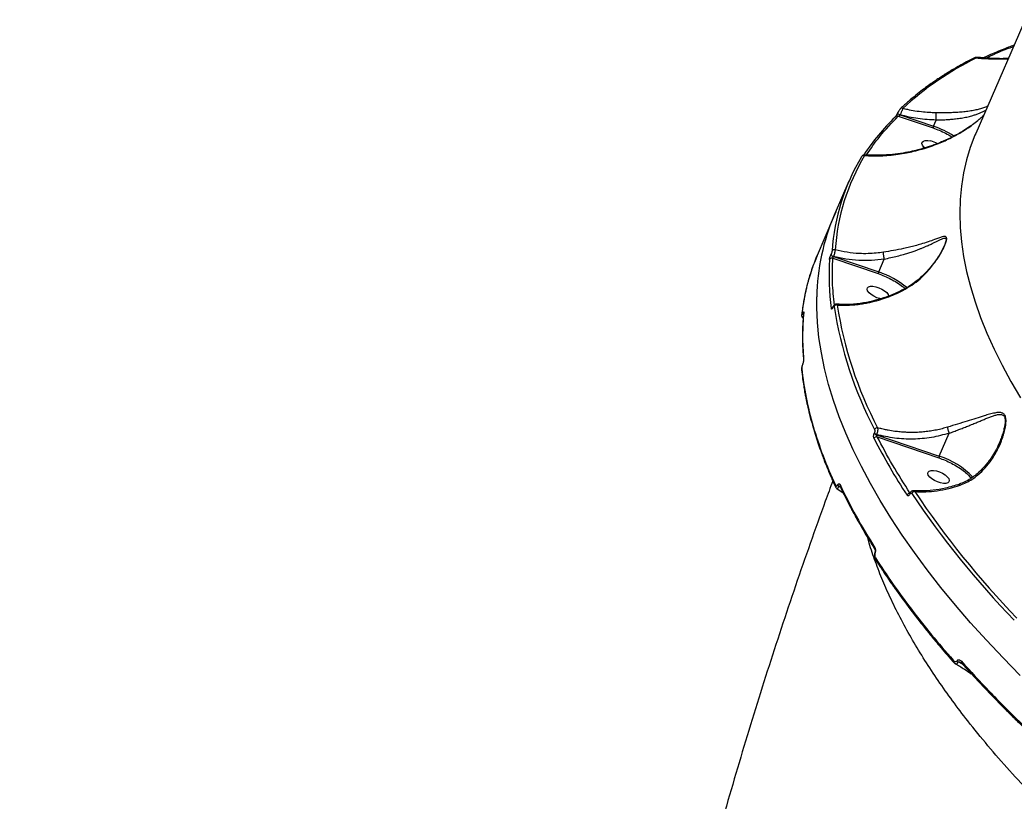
# Model space of a CAD drawing. Header units: millimetres. Extents: x -5873 to 5805, y -5301 to 4302.
# Drawn here: x -1267.5 to -879.5, y -214.1 to 91 of the extents above; entities that cross this region are included whole.
import ezdxf

# ---------------------------------------------------------------- set-up
doc = ezdxf.new("R2010")
doc.units = ezdxf.units.MM
for name, color, linetype in [('DIKOM_ОБЪЕКТ', 7, 'Continuous'), ('DIKOM_РАЗМЕР_ЗОНА', 7, 'Continuous'), ('DIKOM_РАЗМЕР_ОБЪЕКТА', 7, 'Continuous')]:
    doc.layers.add(name, color=color, linetype=linetype)
doc.styles.add('style1', font='arial.ttf', dxfattribs={"width": 0.8})
doc.dimstyles.new('1-50', dxfattribs={"dimtxt": 300, "dimasz": 200, "dimexe": 100, "dimexo": 0, "dimgap": 100, "dimtad": 1, "dimtxsty": 'style1', "dimcen": 200, "dimclrd": 7, "dimclre": 7, "dimclrt": 7, "dimadec": 1, "dimazin": 2, "dimtfac": 1, "dimtmove": 0, "dimatfit": 2, "dimfxl": 0, "dimlwd": 25, "dimlwe": 18, "dimarcsym": 0})

# ---------------------------------------------------------------- blocks, each defined once
blk = doc.blocks.new('*D9')
at = {"layer": 'Defpoints', "color": 0, "transparency": 16777216}
for p in [(1338.11, 2802.44), (-4588.97, -1585.51), (-117.5, -1585.51)]:
    blk.add_point(p, dxfattribs=at)
at = {"layer": 'DIKOM_РАЗМЕР_ОБЪЕКТА', "color": 7, "lineweight": 18, "transparency": 16777216}
for p, q in [((1338.11, 2802.44), (-4688.97, 2802.44)), ((-117.5, -1585.51), (-4688.97, -1585.51))]:
    blk.add_line(p, q, dxfattribs=at)
at = {"layer": 'DIKOM_РАЗМЕР_ОБЪЕКТА', "color": 7, "lineweight": 25, "transparency": 16777216}
blk.add_line((-4588.97, 2602.44), (-4588.97, -1385.51), dxfattribs=at)
at = {"layer": 'DIKOM_РАЗМЕР_ОБЪЕКТА', "color": 7, "transparency": 16777216}
for points in [[(-4622.31, 2602.44), (-4555.64, 2602.44), (-4588.97, 2802.44)], [(-4622.31, -1385.51), (-4555.64, -1385.51), (-4588.97, -1585.51)]]:
    blk.add_solid(points, dxfattribs=at)
at = {"layer": 'DIKOM_РАЗМЕР_ОБЪЕКТА', "color": 7, "transparency": 16777216, "insert": (-4842.15, 460.98), "char_height": 300, "attachment_point": 5, "rotation": 90, "style": 'style1'}
blk.add_mtext('4400', dxfattribs=at)
blk = doc.blocks.new('*D10')
at = {"layer": 'Defpoints', "color": 0, "transparency": 16777216}
for p in [(4304.51, 1053.39), (-1538.59, -1332.39), (4304.51, -4224.84)]:
    blk.add_point(p, dxfattribs=at)
at = {"layer": 'DIKOM_РАЗМЕР_ОБЪЕКТА', "color": 7, "lineweight": 18, "transparency": 16777216}
for p, q in [((4304.51, 1053.39), (4304.51, -4324.84)), ((-1538.59, -1332.39), (-1538.59, -4324.84))]:
    blk.add_line(p, q, dxfattribs=at)
at = {"layer": 'DIKOM_РАЗМЕР_ОБЪЕКТА', "color": 7, "lineweight": 25, "transparency": 16777216}
blk.add_line((-1338.59, -4224.84), (4104.51, -4224.84), dxfattribs=at)
at = {"layer": 'DIKOM_РАЗМЕР_ОБЪЕКТА', "color": 7, "transparency": 16777216}
for points in [[(-1338.59, -4191.51), (-1338.59, -4258.18), (-1538.59, -4224.84)], [(4104.51, -4191.51), (4104.51, -4258.18), (4304.51, -4224.84)]]:
    blk.add_solid(points, dxfattribs=at)
at = {"layer": 'DIKOM_РАЗМЕР_ОБЪЕКТА', "color": 7, "transparency": 16777216, "insert": (1679.28, -3971.67), "char_height": 300, "attachment_point": 5, "style": 'style1'}
blk.add_mtext('5850', dxfattribs=at)
blk = doc.blocks.new('*D11')
at = {"layer": 'Defpoints', "color": 0, "transparency": 16777216}
for p in [(-510, 4302.44), (-5422.89, -3651.6), (284.83, -3651.6)]:
    blk.add_point(p, dxfattribs=at)
at = {"layer": 'DIKOM_РАЗМЕР_ЗОНА', "color": 7, "lineweight": 18, "transparency": 16777216}
for p, q in [((-510, 4302.44), (-5522.89, 4302.44)), ((284.83, -3651.6), (-5522.89, -3651.6))]:
    blk.add_line(p, q, dxfattribs=at)
at = {"layer": 'DIKOM_РАЗМЕР_ЗОНА', "color": 7, "lineweight": 25, "transparency": 16777216}
blk.add_line((-5422.89, 4102.44), (-5422.89, -3451.6), dxfattribs=at)
at = {"layer": 'DIKOM_РАЗМЕР_ЗОНА', "color": 7, "transparency": 16777216}
for points in [[(-5456.22, 4102.44), (-5389.56, 4102.44), (-5422.89, 4302.44)], [(-5456.22, -3451.6), (-5389.56, -3451.6), (-5422.89, -3651.6)]]:
    blk.add_solid(points, dxfattribs=at)
at = {"layer": 'DIKOM_РАЗМЕР_ЗОНА', "color": 7, "transparency": 16777216, "insert": (-5676.06, -474.49), "char_height": 300, "attachment_point": 5, "rotation": 90, "style": 'style1'}
blk.add_mtext('7950', dxfattribs=at)

msp = doc.modelspace()

# ---------------------------------------------------------------- linework, layer by layer
at = {"layer": 'DIKOM_ОБЪЕКТ', "color": 7, "linetype": 'Continuous', "lineweight": 15}
for p, q in [((-778.022, 315.501), (-894.455, 46.607)), ((-924.857, 54.715), (-924.869, 54.688)), ((-924.857, 54.715), (-924.81, 54.781)), ((-924.668, 53.357), (-911.101, 48.779)), ((-923.949, 53.822), (-923.938, 53.849)), ((-923.949, 53.822), (-910.921, 49.425)), ((-910.921, 49.425), (-909.865, 51.864)), ((-909.865, 51.864), (-909.863, 51.871)), ((-896.401, 49.567), (-899.62, 47.416)), ((-899.599, 47.403), (-899.613, 47.417)), ((-943.94, 27.959), (-949.679, 14.705)), ((-948.998, 15.952), (-950.303, 12.96)), ((-950.406, 13.004), (-956.388, -0.997)), ((-906.78, 2.658), (-907.264, 1.702)), ((-956.363, -1.008), (-956.883, -2.405)), ((-950.924, -0.618), (-950.944, -0.664)), ((-950.233, -2.095), (-932.5, -8.12)), ((-950.013, -1.462), (-949.994, -1.417)), ((-950.013, -1.462), (-932.318, -7.475)), ((-932.318, -7.475), (-930.133, -2.428)), ((-930.133, -2.428), (-930.132, -2.422)), ((-950.167, -21.232), (-950.195, -21.298)), ((-950.153, -21.117), (-950.181, -21.183)), ((-962.175, -25.202), (-961.698, -25.507)), ((-961.895, -25.349), (-961.884, -25.338)), ((-934.046, -70.397), (-934.017, -70.331)), ((-933.131, -70.962), (-933.16, -71.028)), ((-933.16, -71.028), (-908.657, -79.411)), ((-932.899, -71.825), (-908.839, -80.056)), ((-908.657, -79.411), (-904.766, -70.425)), ((-904.766, -70.425), (-904.766, -70.422)), ((-948.639, -92.073), (-946.193, -93.658)), ((-947.138, -91.566), (-947.799, -91.215)), ((-920.199, -93.918), (-920.218, -93.963)), ((-920.161, -94.252), (-920.141, -94.207)), ((-936.975, -109.886), (-937.016, -109.736)), ((-899.604, -160.548), (-901.246, -159.682)), ((-900.149, -159.999), (-899.946, -160.173)), ((-898.436, -161.161), (-898.603, -161.075))]:
    msp.add_line(p, q, dxfattribs=at)
at = {"layer": 'DIKOM_ОБЪЕКТ', "color": 7, "linetype": 'Continuous', "lineweight": 15, "flags": 128}
for points in [[(-924.882, 54.638), (-924.877, 54.662), (-924.869, 54.688)], [(-923.949, 53.822), (-924.174, 53.911), (-924.385, 54.023), (-924.571, 54.15), (-924.721, 54.286), (-924.825, 54.421), (-924.878, 54.549), (-924.882, 54.638)], [(-923.938, 53.849), (-924.162, 53.938), (-924.374, 54.05), (-924.559, 54.177), (-924.709, 54.313), (-924.813, 54.448), (-924.867, 54.577), (-924.866, 54.689), (-924.857, 54.715)], [(-923.761, 56.343), (-923.879, 56.254), (-923.918, 56.216)], [(-894.455, 46.607), (-894.747, 45.925), (-896.56, 41.16), (-898.045, 36.259), (-899.2, 31.227), (-900.025, 26.068), (-900.519, 20.786), (-900.681, 15.388), (-900.511, 9.877), (-900.009, 4.259), (-899.176, -1.46), (-898.012, -7.277), (-896.519, -13.184), (-894.698, -19.177), (-892.551, -25.249), (-890.079, -31.396), (-887.285, -37.612), (-884.172, -43.891), (-880.742, -50.227), (-876.998, -56.613)], [(-914.342, 40.959), (-914.691, 41.294), (-915.232, 42.012), (-915.45, 42.675), (-915.328, 43.23), (-914.876, 43.632), (-914.13, 43.849), (-913.151, 43.862), (-912.017, 43.671)], [(-939, 37.55), (-938.917, 37.696), (-938.892, 37.73)], [(-931.563, -17.961), (-931.882, -17.889), (-933.077, -17.51), (-934.238, -16.972), (-935.269, -16.32), (-936.089, -15.606), (-936.629, -14.888), (-936.847, -14.225), (-936.725, -13.67), (-936.273, -13.268), (-935.527, -13.051), (-934.548, -13.038), (-933.414, -13.229), (-933.414, -13.229)], [(-933.414, -13.229), (-932.219, -13.609), (-931.059, -14.147), (-930.027, -14.799), (-929.208, -15.513), (-928.667, -16.23), (-928.449, -16.894), (-928.447, -16.921)], [(-877.068, -165.038), (-883.805, -158.161), (-890.272, -151.279), (-896.465, -144.398), (-902.378, -137.523), (-908.006, -130.66), (-913.345, -123.816), (-918.39, -116.995), (-923.137, -110.204), (-927.581, -103.449), (-931.719, -96.734), (-935.548, -90.067), (-939.064, -83.451), (-942.264, -76.894), (-945.147, -70.399), (-947.708, -63.974), (-949.946, -57.623), (-951.859, -51.352), (-953.446, -45.165), (-954.706, -39.069), (-955.636, -33.068), (-956.236, -27.168), (-956.507, -21.372), (-956.496, -17.193)], [(-950.195, -21.298), (-950.194, -21.225), (-950.181, -21.183)], [(-950.149, -21.11), (-950.165, -21.159), (-950.167, -21.232)], [(-962.436, -45.617), (-962.417, -45.732), (-962.414, -45.747)], [(-961.991, -43.454), (-961.991, -43.388), (-961.98, -43.364)], [(-909.754, -85.165), (-908.558, -85.545), (-907.398, -86.082), (-906.366, -86.735), (-905.547, -87.449), (-905.006, -88.166), (-904.788, -88.829), (-904.91, -89.385), (-905.362, -89.787), (-906.108, -90.003), (-907.088, -90.016), (-908.221, -89.825), (-909.416, -89.445), (-910.577, -88.907), (-911.608, -88.255), (-912.428, -87.541), (-912.968, -86.824), (-913.187, -86.16), (-913.064, -85.605), (-912.612, -85.203), (-911.866, -84.987), (-910.887, -84.974), (-909.754, -85.165)]]:
    msp.add_lwpolyline(points, dxfattribs=at)
at = {"layer": 'DIKOM_ОБЪЕКТ', "color": 7, "linetype": 'Continuous', "lineweight": 15}
for centre, radius, start, end in [((-842.146, -30.446), 118.577, 116.04556, 132.92847), ((-894.618, 75.39), 0.809, 59.83068, 111.22786), ((-923.303, 55.562), 0.906, 64.13618, 120.38029), ((-864.235, -10.672), 88.632, 134.08439, 146.47133), ((-925.171, 52.681), 0.791, 121.79952, 156.71766), ((-925.125, 52.559), 0.92, 60.20322, 120.23417), ((-922.739, 14.818), 36.569, 57.26097, 71.14577), ((-914.45, 33.942), 10.028, 60.12882, 75.95924), ((-868.284, -4.806), 82.43, 149.0799, 176.19072), ((-867.243, -4.28), 82.25, 149.07991, 176.19015), ((-938.174, 37.11), 0.949, 67.04942, 139.17386), ((-871.716, -18.633), 84.791, 156.84809, 179.02734), ((-949.621, 0.216), 1.018, 72.24761, 153.4825), ((-849.139, -8.494), 102.555, 176.7, 187.43552), ((-950.606, -3.053), 1.028, 68.73111, 153.28051), ((-949.789, -0.26), 1.223, 199.29922, 259.43854), ((-949.77, -0.215), 1.222, 199.25824, 259.47106), ((-942.845, -39.379), 33.597, 50.22661, 71.73903), ((-960.857, -23.557), 0.796, 156.88976, 189.11237), ((-949.923, -22.191), 1.003, 106.60879, 154.89307), ((-948.789, -21.402), 1.071, 75.91494, 153.61943), ((-795.675, 3.131), 155.939, 188.87478, 207.53907), ((-794.801, 3.639), 155.59, 188.8745, 207.53943), ((-961.611, -24.295), 0.798, 156.97977, 187.89293), ((-961.277, -23.626), 0.696, 179.12089, 233.26406), ((-960.875, -41.986), 0.794, 156.78484, 183.90527), ((-961.649, -45.557), 0.789, 156.76985, 184.34814), ((-932.878, -69.476), 1.182, 84.31492, 154.56273), ((-933.081, -72.992), 1.181, 81.14421, 154.68828), ((-716.542, 39.356), 244.666, 207.20178, 213.21196), ((-932.724, -69.478), 1.61, 214.81108, 254.28975), ((-932.696, -69.414), 1.608, 214.77931, 254.30695), ((-906.674, -80.319), 2.181, 155.37853, 173.06764), ((-917.434, -107.973), 29.881, 42.96783, 72.91908), ((-948.587, -91.032), 0.712, 154.62862, 211.32304), ((-947.234, -90.146), 1.209, 202.46934, 242.1431), ((-946.765, -90.791), 0.724, 154.99051, 205.32668), ((-920.105, -95.187), 1.255, 94.65966, 154.98686), ((-919.948, -94.06), 0.286, 159.0198, 222.07789), ((-919.903, -94.009), 0.31, 163.29728, 219.70421), ((-918.283, -94.457), 1.246, 89.0361, 155.22191), ((-618.751, 107.819), 362.083, 213.86264, 223.94087), ((-618.26, 108.1), 361.286, 213.86276, 223.94093), ((-933.19, -115.466), 0.691, 153.57221, 208.57506), ((-933.597, -116.939), 0.2, 171.87402, 235.65073), ((-932.992, -119.42), 0.683, 153.24722, 210.59596), ((-902.728, -159.351), 0.624, 150.00959, 217.0249), ((-900.443, -158.378), 1.532, 214.97999, 238.34446), ((-899.446, -159.8), 0.622, 150.05636, 217.90308)]:
    msp.add_arc(centre, radius, start, end, dxfattribs=at)
for points, knots in [([(-879.526, 81.085), (-879.538, 81.081), (-880.253, 80.819), (-881.797, 80.227), (-884.298, 79.242), (-887.183, 78.039), (-889.607, 76.991), (-891.033, 76.319), (-891.405, 76.144)], [0, 0, 0, 0, 0.0028732, 0.1723215, 0.378553, 0.6215697, 0.9013678, 1, 1, 1, 1]), ([(-890.431, 76.076), (-887.791, 77.325), (-884.4, 78.928), (-880.6, 80.253), (-879.759, 80.547)], [0, 0, 0, 0, 0.7787401, 1, 1, 1, 1]), ([(-894.911, 76.144), (-895.961, 75.609), (-897.947, 74.597), (-900.667, 73.107), (-903.01, 71.764), (-904.991, 70.577), (-906.629, 69.558), (-907.989, 68.686), (-909.36, 67.784), (-910.969, 66.693), (-912.977, 65.275), (-915.313, 63.544), (-917.939, 61.478), (-920.825, 59.061), (-922.746, 57.283), (-923.761, 56.343)], [0, 0, 0, 0, 0.0941569, 0.178237, 0.2522426, 0.3161737, 0.3700285, 0.4138062, 0.4524528, 0.5092689, 0.5798603, 0.6642292, 0.762376, 0.8742991, 1, 1, 1, 1]), ([(-894.099, 76.309), (-894.15, 76.311), (-894.251, 76.316), (-894.448, 76.291), (-894.673, 76.242), (-894.833, 76.176), (-894.914, 76.143)], [0, 0, 0, 0, 0.2475837, 0.4930022, 0.7425489, 1, 1, 1, 1]), ([(-894.212, 76.09), (-894.172, 76.174), (-894.114, 76.298), (-894.112, 76.286), (-894.111, 76.282)], [0, 0, 0, 0, 0.681889, 1, 1, 1, 1]), ([(-894.212, 76.09), (-893.345, 76.021), (-891.553, 75.879), (-888.826, 75.75), (-885.793, 75.681), (-883.469, 75.684), (-882.064, 75.724), (-881.845, 75.73)], [0, 0, 0, 0, 0.2138052, 0.441818, 0.6650094, 0.9477509, 1, 1, 1, 1]), ([(-881.785, 75.869), (-881.914, 75.864), (-884.094, 75.778), (-888.232, 75.863), (-892.161, 76.178), (-894.107, 76.333)], [0, 0, 0, 0, 0.0307438, 0.5198561, 1, 1, 1, 1]), ([(-925.659, 53.277), (-925.565, 53.411), (-925.424, 53.614), (-925.223, 53.955), (-925.082, 54.209), (-925, 54.375), (-924.962, 54.451)], [0, 0, 0, 0, 0.411509, 0.6193229, 0.8247492, 1, 1, 1, 1]), ([(-924.882, 54.638), (-924.913, 54.566), (-924.973, 54.423), (-925.103, 54.142), (-925.269, 53.821), (-925.452, 53.516), (-925.544, 53.407), (-925.589, 53.353)], [0, 0, 0, 0, 0.1338374, 0.2636828, 0.5140367, 0.758728, 1, 1, 1, 1]), ([(-923.889, 56.245), (-923.957, 56.171), (-924.094, 56.022), (-924.322, 55.683), (-924.505, 55.379), (-924.64, 55.137), (-924.767, 54.892), (-924.836, 54.741), (-924.871, 54.666)], [0, 0, 0, 0, 0.2481667, 0.4964711, 0.6219653, 0.7479808, 0.8744133, 1, 1, 1, 1]), ([(-922.907, 56.377), (-922.962, 56.25), (-923.071, 55.994), (-923.295, 55.447), (-923.49, 54.968), (-923.643, 54.588), (-923.796, 54.205), (-923.891, 53.968), (-923.938, 53.849)], [0, 0, 0, 0, 0.2448226, 0.4908992, 0.6161617, 0.7428585, 0.8711525, 1, 1, 1, 1]), ([(-909.836, 54.681), (-910.57, 54.692), (-912.239, 54.717), (-915.031, 54.924), (-918.021, 55.316), (-920.711, 55.828), (-922.269, 56.218), (-922.907, 56.377)], [0, 0, 0, 0, 0.1659135, 0.377378, 0.6331763, 0.8496469, 1, 1, 1, 1]), ([(-909.863, 51.871), (-909.213, 51.888), (-907.904, 51.922), (-905.985, 52.011), (-904.107, 52.142), (-902.113, 52.339), (-900.028, 52.627), (-897.908, 53.029), (-896.118, 53.473), (-894.591, 53.938), (-893.327, 54.388), (-892.12, 54.888), (-891.197, 55.317), (-890.683, 55.597), (-890.526, 55.682)], [0, 0, 0, 0, 0.080048, 0.1610518, 0.2403598, 0.3220172, 0.4278701, 0.5345495, 0.6428036, 0.7206115, 0.8031538, 0.879824, 0.9633387, 1, 1, 1, 1]), ([(-909.863, 51.871), (-909.862, 51.995), (-909.859, 52.248), (-909.855, 52.67), (-909.85, 53.105), (-909.846, 53.535), (-909.842, 53.93), (-909.84, 54.264), (-909.837, 54.523), (-909.836, 54.63), (-909.836, 54.681)], [0, 0, 0, 0, 0.1191919, 0.2440936, 0.372092, 0.5000592, 0.632656, 0.7619547, 0.8850711, 1, 1, 1, 1]), ([(-889.855, 57.231), (-889.989, 57.168), (-890.559, 56.898), (-891.78, 56.485), (-893.457, 55.993), (-895.348, 55.572), (-897.41, 55.229), (-899.63, 54.974), (-901.788, 54.815), (-903.848, 54.726), (-906.454, 54.668), (-908.48, 54.676), (-909.836, 54.681)], [0, 0, 0, 0, 0.0330858, 0.1409947, 0.248528, 0.354772, 0.466851, 0.5739036, 0.6768071, 0.7586569, 0.8385001, 1, 1, 1, 1]), ([(-937.057, 38.235), (-935.411, 40.681), (-931.835, 45.997), (-927.18, 50.777), (-924.668, 53.357)], [0, 0, 0, 0, 0.4601437, 1, 1, 1, 1]), ([(-924.668, 53.357), (-924.607, 53.367), (-924.485, 53.387), (-924.316, 53.462), (-924.185, 53.546), (-924.089, 53.626), (-924.004, 53.719), (-923.967, 53.788), (-923.949, 53.822)], [0, 0, 0, 0, 0.2508455, 0.5001753, 0.6338314, 0.7498972, 0.8804709, 1, 1, 1, 1]), ([(-909.865, 51.864), (-912.253, 51.964), (-917.028, 52.165), (-921.635, 53.288), (-923.938, 53.849)], [0, 0, 0, 0, 0.500231, 1, 1, 1, 1]), ([(-899.599, 47.403), (-898.845, 47.883), (-897.326, 48.846), (-895.172, 50.442), (-893.267, 52.008), (-892.012, 53.11), (-891.449, 53.648), (-891.376, 53.718)], [0, 0, 0, 0, 0.2562954, 0.5155197, 0.7704122, 0.9702635, 1, 1, 1, 1]), ([(-899.401, 47.558), (-900.794, 46.751), (-903.309, 45.295), (-906.829, 43.669), (-909.555, 42.562), (-911.516, 41.853), (-913.122, 41.316), (-914.876, 40.773), (-917.237, 40.121), (-920.273, 39.415), (-923.966, 38.749), (-928.285, 38.245), (-933.046, 37.993), (-936.28, 38.175), (-937.924, 38.267)], [0, 0, 0, 0, 0.1145861, 0.2068062, 0.2773762, 0.3264442, 0.3578425, 0.4005416, 0.4605622, 0.537758, 0.6315591, 0.7417023, 0.868646, 1, 1, 1, 1]), ([(-937.804, 37.984), (-936.821, 37.932), (-934.763, 37.825), (-931.616, 37.866), (-928.24, 38.071), (-924.877, 38.458), (-921.632, 39), (-918.491, 39.674), (-915.35, 40.499), (-912.096, 41.53), (-908.292, 42.952), (-904.076, 44.82), (-901.044, 46.569), (-899.599, 47.403)], [0, 0, 0, 0, 0.0794222, 0.166398, 0.249186, 0.3436977, 0.426913, 0.4989154, 0.5848858, 0.6680912, 0.7497692, 0.8807264, 1, 1, 1, 1]), ([(-910.921, 49.425), (-910.944, 49.368), (-910.992, 49.253), (-911.051, 49.062), (-911.093, 48.89), (-911.099, 48.816), (-911.101, 48.779)], [0, 0, 0, 0, 0.2499167, 0.499889, 0.7499325, 1, 1, 1, 1]), ([(-911.101, 48.779), (-910.288, 48.482), (-908.623, 47.873), (-906.179, 46.692), (-904.479, 45.783), (-903.701, 45.244), (-903.639, 45.201)], [0, 0, 0, 0, 0.3107083, 0.6356006, 0.9707332, 1, 1, 1, 1]), ([(-937.924, 38.246), (-937.993, 38.245), (-938.133, 38.243), (-938.395, 38.15), (-938.631, 38.015), (-938.749, 37.882), (-938.792, 37.834)], [0, 0, 0, 0, 0.2688731, 0.5474389, 0.8362883, 1, 1, 1, 1]), ([(-937.804, 37.984), (-937.818, 38.089), (-937.837, 38.236), (-937.907, 38.219), (-937.926, 38.214)], [0, 0, 0, 0, 0.7222041, 1, 1, 1, 1]), ([(-922.952, -14.748), (-921.747, -14.071), (-919.338, -12.715), (-916.491, -10.426), (-914.196, -8.248), (-912.385, -6.267), (-910.837, -4.335), (-909.554, -2.537), (-908.461, -0.833), (-907.509, 0.834), (-906.808, 2.251), (-906.358, 3.306), (-905.974, 4.354), (-905.758, 5.272), (-905.802, 5.894), (-905.956, 6.189), (-906.213, 6.345), (-906.706, 6.413), (-907.595, 6.223), (-908.938, 5.762), (-910.736, 5.095), (-913.021, 4.277), (-915.579, 3.463), (-918.027, 2.777), (-920.266, 2.214), (-923.071, 1.584), (-926.454, 0.925), (-929.17, 0.479), (-930.483, 0.263)], [0, 0, 0, 0, 0.0626385, 0.1252912, 0.1665066, 0.2082743, 0.2494068, 0.2817637, 0.311983, 0.3454835, 0.3744556, 0.3909838, 0.4059775, 0.4373842, 0.4528835, 0.4689938, 0.483971, 0.5004518, 0.5398835, 0.5827293, 0.6256354, 0.6878837, 0.7498869, 0.7919031, 0.8336247, 0.8747454, 0.9394051, 1, 1, 1, 1]), ([(-930.132, -2.422), (-929.27, -2.238), (-927.542, -1.87), (-925.034, -1.265), (-922.846, -0.678), (-920.931, -0.11), (-919.308, 0.411), (-917.719, 0.964), (-916.543, 1.404), (-915.692, 1.739), (-915.163, 1.953), (-914.606, 2.183), (-914.023, 2.431), (-913.616, 2.609), (-913.286, 2.755), (-912.851, 2.95), (-912.207, 3.245), (-911.508, 3.576), (-910.709, 3.961), (-909.774, 4.424), (-908.707, 4.956), (-907.735, 5.416), (-907.012, 5.692), (-906.537, 5.76), (-906.247, 5.698), (-906.063, 5.475), (-906.023, 5.041), (-906.113, 4.529), (-906.247, 4.052), (-906.417, 3.546), (-906.592, 3.083), (-906.742, 2.752), (-906.774, 2.681)], [0, 0, 0, 0, 0.0674978, 0.1354494, 0.2044011, 0.2538025, 0.3061147, 0.3550884, 0.4081182, 0.4256197, 0.4444988, 0.4647568, 0.4863914, 0.5094095, 0.5112256, 0.5244271, 0.5601029, 0.5881886, 0.6109832, 0.6621151, 0.7132248, 0.7643707, 0.8151617, 0.8424317, 0.8664028, 0.8929617, 0.917957, 0.9424176, 0.9555258, 0.9693883, 0.9934407, 1, 1, 1, 1]), ([(-950.532, 0.67), (-950.542, 0.597), (-950.562, 0.452), (-950.655, 0.109), (-950.781, -0.271), (-950.876, -0.502), (-950.924, -0.618)], [0, 0, 0, 0, 0.250064, 0.4999236, 0.7492544, 1, 1, 1, 1]), ([(-949.311, 1.185), (-949.325, 1.038), (-949.354, 0.745), (-949.515, 0.051), (-949.737, -0.717), (-949.908, -1.184), (-949.994, -1.417)], [0, 0, 0, 0, 0.2504407, 0.5004472, 0.7502205, 1, 1, 1, 1]), ([(-930.483, 0.263), (-931.405, 0.13), (-933.37, -0.154), (-936.541, -0.348), (-940.367, -0.309), (-944.71, 0.109), (-947.777, 0.826), (-949.311, 1.185)], [0, 0, 0, 0, 0.1471568, 0.31393, 0.5003383, 0.7501658, 1, 1, 1, 1]), ([(-930.132, -2.422), (-930.163, -2.264), (-930.239, -1.887), (-930.332, -1.315), (-930.404, -0.789), (-930.45, -0.372), (-930.481, 0.003), (-930.482, 0.176), (-930.483, 0.263)], [0, 0, 0, 0, 0.1649311, 0.3941241, 0.5326346, 0.6832777, 0.841086, 1, 1, 1, 1]), ([(-907.264, 1.702), (-907.518, 1.18), (-908.149, -0.119), (-909.418, -2.105), (-911.046, -4.384), (-912.819, -6.518), (-914.832, -8.624), (-917.083, -10.655), (-919.815, -12.757), (-921.998, -13.937), (-923.135, -14.552)], [0, 0, 0, 0, 0.0806898, 0.2006627, 0.3091657, 0.4487583, 0.5614954, 0.6860114, 0.8365547, 1, 1, 1, 1]), ([(-906.774, 2.681), (-906.87, 2.457), (-907.009, 2.13), (-907.181, 1.795), (-907.236, 1.688)], [0, 0, 0, 0, 0.6830726, 1, 1, 1, 1]), ([(-956.39, -0.993), (-956.79, -1.982), (-957.514, -3.777), (-958.34, -6.213), (-958.971, -8.139), (-959.473, -9.781), (-959.864, -11.16), (-960.188, -12.375), (-960.492, -13.574), (-960.838, -15.042), (-961.229, -16.859), (-961.641, -19.038), (-962.037, -21.455), (-962.246, -23.163), (-962.35, -24.011)], [0, 0, 0, 0, 0.1290522, 0.2340431, 0.315901, 0.3880222, 0.454921, 0.4995073, 0.5488775, 0.6129008, 0.6916451, 0.7851406, 0.8934313, 1, 1, 1, 1]), ([(-956.883, -2.405), (-957.614, -4.269), (-959.329, -8.638), (-961.181, -15.829), (-961.959, -21.276), (-962.345, -23.983)], [0, 0, 0, 0, 0.2723712, 0.6384701, 1, 1, 1, 1]), ([(-951.524, -2.591), (-951.511, -2.482), (-951.484, -2.264), (-951.345, -1.752), (-951.157, -1.183), (-951.015, -0.837), (-950.944, -0.664)], [0, 0, 0, 0, 0.2500223, 0.4997776, 0.7494558, 1, 1, 1, 1]), ([(-949.613, -20.364), (-949.922, -17.391), (-950.57, -11.156), (-950.349, -5.207), (-950.233, -2.095)], [0, 0, 0, 0, 0.4768278, 1, 1, 1, 1]), ([(-950.233, -2.095), (-950.229, -2.072), (-950.22, -2.031), (-950.193, -1.936), (-950.158, -1.833), (-950.119, -1.725), (-950.072, -1.602), (-950.037, -1.517), (-950.013, -1.462)], [0, 0, 0, 0, 0.1715916, 0.3122447, 0.500002, 0.6323341, 0.7598434, 1, 1, 1, 1]), ([(-930.133, -2.428), (-931.788, -2.645), (-935.092, -3.078), (-940.121, -3.053), (-945.127, -2.571), (-948.372, -1.801), (-949.994, -1.417)], [0, 0, 0, 0, 0.2498591, 0.4987173, 0.7494387, 1, 1, 1, 1]), ([(-932.318, -7.475), (-932.341, -7.532), (-932.389, -7.647), (-932.448, -7.838), (-932.49, -8.01), (-932.497, -8.084), (-932.5, -8.12)], [0, 0, 0, 0, 0.2500494, 0.5000987, 0.7499587, 1, 1, 1, 1]), ([(-932.5, -8.12), (-931.687, -8.419), (-930.026, -9.028), (-927.558, -10.2), (-925.184, -11.557), (-923.297, -12.82), (-922.36, -13.635), (-922.035, -13.918)], [0, 0, 0, 0, 0.2082169, 0.4259542, 0.6505297, 0.8786919, 1, 1, 1, 1]), ([(-922.968, -14.496), (-923.944, -14.968), (-926.067, -15.994), (-929.609, -17.366), (-933.754, -18.647), (-938.47, -19.645), (-943.711, -20.25), (-947.24, -20.117), (-949.094, -20.047)], [0, 0, 0, 0, 0.1150191, 0.2501301, 0.4062232, 0.5843039, 0.7815232, 1, 1, 1, 1]), ([(-948.528, -20.364), (-947.838, -20.398), (-946.742, -20.453), (-944.643, -20.45), (-942.399, -20.346), (-939.833, -20.071), (-937.662, -19.729), (-935.192, -19.236), (-932.419, -18.53), (-929.157, -17.468), (-926.022, -16.241), (-923.952, -15.235), (-922.952, -14.748)], [0, 0, 0, 0, 0.0834518, 0.1325834, 0.2499233, 0.3473655, 0.4310424, 0.5009653, 0.6323555, 0.7505566, 0.8795258, 1, 1, 1, 1]), ([(-923.107, -14.598), (-923.103, -14.589), (-923.09, -14.559), (-923.008, -14.671), (-922.952, -14.748)], [0, 0, 0, 0, 0.3083629, 1, 1, 1, 1]), ([(-961.589, -23.245), (-961.809, -26.263), (-962.244, -32.26), (-961.817, -38.548), (-961.605, -41.673)], [0, 0, 0, 0, 0.5031997, 1, 1, 1, 1]), ([(-961.974, -23.615), (-961.913, -23.488), (-961.791, -23.233), (-961.661, -23.054), (-961.583, -23.04), (-961.587, -23.176), (-961.589, -23.245)], [0, 0, 0, 0, 0.2500376, 0.4999566, 0.7498871, 1, 1, 1, 1]), ([(-950.195, -21.298), (-950.232, -21.378), (-950.305, -21.539), (-950.414, -21.729), (-950.518, -21.873), (-950.643, -21.989), (-950.771, -22.008), (-950.812, -21.847), (-950.832, -21.766)], [0, 0, 0, 0, 0.1253133, 0.2510479, 0.3755184, 0.5013162, 0.7505161, 1, 1, 1, 1]), ([(-950.178, -21.176), (-950.196, -21.218), (-950.232, -21.3), (-950.267, -21.372), (-950.264, -21.385), (-950.263, -21.39)], [0, 0, 0, 0, 0.3542508, 0.6944518, 1, 1, 1, 1]), ([(-950.167, -21.232), (-950.143, -21.18), (-950.095, -21.075), (-950.023, -20.95), (-949.955, -20.855), (-949.874, -20.778), (-949.789, -20.767), (-949.762, -20.873), (-949.748, -20.926)], [0, 0, 0, 0, 0.1257378, 0.2511232, 0.3758546, 0.5013389, 0.7504886, 1, 1, 1, 1]), ([(-948.82, -20.066), (-948.931, -20.068), (-949.185, -20.072), (-949.534, -20.249), (-949.815, -20.53), (-950.02, -20.839), (-950.106, -21.019), (-950.149, -21.11)], [0, 0, 0, 0, 0.1847285, 0.4247492, 0.7030547, 0.8503074, 1, 1, 1, 1]), ([(-948.821, -20.1), (-948.79, -20.094), (-948.668, -20.074), (-948.588, -20.24), (-948.528, -20.364)], [0, 0, 0, 0, 0.2539092, 1, 1, 1, 1]), ([(-962.401, -24.358), (-962.401, -24.437), (-962.399, -24.639), (-962.292, -24.931), (-962.119, -25.2), (-961.969, -25.309), (-961.895, -25.363)], [0, 0, 0, 0, 0.179513, 0.4553677, 0.7308381, 1, 1, 1, 1]), ([(-962.345, -23.983), (-962.348, -24.05), (-962.355, -24.184), (-962.281, -24.169), (-962.152, -23.991), (-962.033, -23.741), (-961.974, -23.615)], [0, 0, 0, 0, 0.2501172, 0.5000208, 0.7499376, 1, 1, 1, 1]), ([(-961.643, -23.684), (-961.712, -24.456), (-961.839, -25.882), (-961.956, -27.864), (-962.024, -29.497), (-962.058, -30.806), (-962.077, -32.126), (-962.077, -33.77), (-962.033, -36.031), (-961.915, -38.813), (-961.749, -40.862), (-961.661, -41.946)], [0, 0, 0, 0, 0.1306859, 0.241321, 0.3319341, 0.4025407, 0.4581591, 0.5496445, 0.6725066, 0.8267692, 1, 1, 1, 1]), ([(-961.605, -41.673), (-961.604, -41.775), (-961.601, -41.978), (-961.681, -42.441), (-961.813, -42.958), (-961.932, -43.289), (-961.991, -43.454)], [0, 0, 0, 0, 0.2503629, 0.5000271, 0.7499904, 1, 1, 1, 1]), ([(-961.667, -42.038), (-961.667, -42.105), (-961.666, -42.239), (-961.729, -42.572), (-961.834, -42.965), (-961.931, -43.23), (-961.98, -43.364)], [0, 0, 0, 0, 0.2405017, 0.4867879, 0.7399461, 1, 1, 1, 1]), ([(-961.98, -43.364), (-962.05, -43.561), (-962.19, -43.959), (-962.349, -44.603), (-962.446, -45.202), (-962.439, -45.478), (-962.435, -45.617)], [0, 0, 0, 0, 0.243041, 0.490736, 0.7429773, 1, 1, 1, 1]), ([(-962.414, -45.747), (-962.288, -46.871), (-962.057, -48.929), (-961.638, -51.763), (-961.255, -54.045), (-960.908, -55.917), (-960.577, -57.58), (-960.063, -59.994), (-959.302, -63.22), (-958.272, -67.065), (-957.186, -70.722), (-956.102, -74.079), (-955.151, -76.815), (-954.306, -79.129), (-953.479, -81.314), (-952.373, -84.1), (-950.957, -87.5), (-949.839, -89.985), (-949.235, -91.329)], [0, 0, 0, 0, 0.0778368, 0.142499, 0.1940422, 0.2330646, 0.2692531, 0.3061202, 0.3950888, 0.4844014, 0.5601789, 0.6348199, 0.7028813, 0.7371538, 0.783818, 0.84315, 0.9151898, 1, 1, 1, 1]), ([(-961.991, -43.454), (-962.051, -43.62), (-962.17, -43.953), (-962.301, -44.472), (-962.381, -44.938), (-962.376, -45.143), (-962.374, -45.246)], [0, 0, 0, 0, 0.2500061, 0.4999609, 0.7496483, 1, 1, 1, 1]), ([(-962.374, -45.246), (-961.887, -48.949), (-960.921, -56.302), (-958.043, -67.667), (-954.284, -79.103), (-950.906, -86.871), (-949.23, -90.727)], [0, 0, 0, 0, 0.2555165, 0.5073558, 0.7555166, 1, 1, 1, 1]), ([(-900.559, -90.714), (-899.75, -90.395), (-898.098, -89.745), (-895.769, -88.374), (-893.239, -86.487), (-890.67, -83.972), (-888.499, -81.189), (-886.848, -78.578), (-885.61, -76.258), (-884.619, -74.028), (-883.862, -71.982), (-883.28, -70.055), (-882.854, -68.192), (-882.646, -66.62), (-882.616, -65.469), (-882.702, -64.336), (-883.019, -63.389), (-883.592, -62.791), (-884.107, -62.515), (-884.699, -62.371), (-885.647, -62.314), (-887.081, -62.506), (-889.021, -62.982), (-891.445, -63.694), (-894.355, -64.613), (-897.83, -65.716), (-901.513, -66.865), (-904.114, -67.663), (-905.416, -68.062)], [0, 0, 0, 0, 0.0399754, 0.081542, 0.125108, 0.1871828, 0.2496236, 0.2907682, 0.3324817, 0.3734618, 0.4059031, 0.4359224, 0.4695468, 0.498307, 0.5147444, 0.5296794, 0.5610927, 0.5763335, 0.5925663, 0.6075614, 0.6240928, 0.6638557, 0.706845, 0.7497495, 0.8121337, 0.8743385, 0.9370977, 1, 1, 1, 1]), ([(-904.766, -70.422), (-904.162, -70.196), (-902.921, -69.73), (-901.127, -69.044), (-899.334, -68.345), (-897.65, -67.676), (-895.954, -66.989), (-894.33, -66.324), (-892.716, -65.654), (-891.185, -65.021), (-889.7, -64.418), (-888.262, -63.863), (-886.881, -63.392), (-885.767, -63.112), (-884.936, -63.035), (-884.337, -63.084), (-883.815, -63.284), (-883.39, -63.695), (-883.159, -64.211), (-883.047, -64.714), (-882.984, -65.249), (-882.979, -65.986), (-883.09, -67.2), (-883.394, -68.774), (-883.906, -70.638), (-884.548, -72.477), (-885.015, -73.7), (-885.29, -74.293), (-885.291, -74.295)], [0, 0, 0, 0, 0.0488047, 0.1004177, 0.1486458, 0.2006404, 0.2467124, 0.3000839, 0.3498193, 0.3997252, 0.44989, 0.5000776, 0.5502855, 0.6002561, 0.6270236, 0.65054, 0.6768711, 0.7009315, 0.7252062, 0.7379385, 0.7512746, 0.774641, 0.8012223, 0.8508807, 0.9004632, 0.9502533, 0.9998567, 1, 1, 1, 1]), ([(-933.946, -68.968), (-933.915, -69.05), (-933.854, -69.215), (-933.842, -69.521), (-933.865, -69.777), (-933.9, -69.972), (-933.95, -70.162), (-933.995, -70.275), (-934.017, -70.331)], [0, 0, 0, 0, 0.2500802, 0.4991734, 0.624884, 0.7494925, 0.874657, 1, 1, 1, 1]), ([(-932.761, -68.299), (-932.737, -68.455), (-932.688, -68.767), (-932.745, -69.474), (-932.891, -70.257), (-933.051, -70.727), (-933.131, -70.962)], [0, 0, 0, 0, 0.2464085, 0.4950782, 0.7468582, 1, 1, 1, 1]), ([(-905.416, -68.062), (-906.115, -68.267), (-907.546, -68.685), (-909.789, -69.194), (-912.042, -69.595), (-914.318, -69.886), (-916.629, -70.074), (-918.703, -70.141), (-920.547, -70.127), (-922.174, -70.065), (-924.012, -69.93), (-926.171, -69.687), (-928.22, -69.358), (-929.927, -69.009), (-931.327, -68.686), (-932.214, -68.447), (-932.761, -68.299)], [0, 0, 0, 0, 0.0796057, 0.1630025, 0.2502031, 0.3277917, 0.4112973, 0.5007193, 0.5515684, 0.6100834, 0.6762787, 0.7501609, 0.8443903, 0.9003065, 0.9385625, 1, 1, 1, 1]), ([(-904.766, -70.422), (-904.84, -70.23), (-904.993, -69.832), (-905.196, -69.165), (-905.351, -68.533), (-905.395, -68.216), (-905.416, -68.062)], [0, 0, 0, 0, 0.2427489, 0.5000792, 0.7573573, 1, 1, 1, 1]), ([(-934.149, -72.487), (-934.197, -72.361), (-934.293, -72.108), (-934.312, -71.638), (-934.278, -71.246), (-934.225, -70.947), (-934.149, -70.656), (-934.08, -70.483), (-934.046, -70.397)], [0, 0, 0, 0, 0.250013, 0.4991528, 0.6248435, 0.7494836, 0.8748878, 1, 1, 1, 1]), ([(-932.899, -71.825), (-932.947, -71.777), (-933.044, -71.68), (-933.136, -71.509), (-933.183, -71.354), (-933.197, -71.232), (-933.192, -71.12), (-933.17, -71.058), (-933.16, -71.028)], [0, 0, 0, 0, 0.2510729, 0.5001378, 0.6431513, 0.7722428, 0.8900188, 1, 1, 1, 1]), ([(-904.766, -70.425), (-907.07, -71.046), (-911.682, -72.29), (-918.904, -72.851), (-926.138, -72.538), (-930.8, -71.487), (-933.131, -70.962)], [0, 0, 0, 0, 0.2503411, 0.5009763, 0.75046, 1, 1, 1, 1]), ([(-920.023, -93.942), (-922.383, -90.222), (-927.102, -82.783), (-930.967, -75.478), (-932.899, -71.825)], [0, 0, 0, 0, 0.5000004, 1, 1, 1, 1]), ([(-885.291, -74.295), (-885.772, -75.329), (-886.656, -77.228), (-888.141, -79.683), (-889.556, -81.675), (-891.177, -83.641), (-892.858, -85.363), (-894.737, -86.955), (-896.573, -88.253), (-898.647, -89.455), (-900.192, -90.041), (-900.944, -90.326)], [0, 0, 0, 0, 0.1503985, 0.2764089, 0.3784698, 0.4684834, 0.605227, 0.6908043, 0.7881992, 0.896859, 1, 1, 1, 1]), ([(-908.839, -80.056), (-908.027, -80.354), (-906.365, -80.964), (-903.901, -82.135), (-901.512, -83.49), (-899.331, -84.997), (-897.507, -86.508), (-896.618, -87.503), (-896.211, -87.958)], [0, 0, 0, 0, 0.1602286, 0.3277688, 0.5005864, 0.6761579, 0.8517214, 1, 1, 1, 1]), ([(-950.245, -89.051), (-951.223, -91.694), (-954.215, -99.786), (-959.066, -113.442), (-964.804, -129.997), (-970.381, -146.633), (-975.808, -163.338), (-981.082, -180.109), (-986.204, -196.945), (-991.175, -213.839), (-995.994, -230.789), (-1000.662, -247.79), (-1005.178, -264.837), (-1009.543, -281.923), (-1013.754, -299.04), (-1017.812, -316.179), (-1021.715, -333.327), (-1025.459, -350.462), (-1029.04, -367.553), (-1032.449, -384.539), (-1035.666, -401.291), (-1038.631, -417.46), (-1041.126, -431.637), (-1042.584, -440.35), (-1043.189, -443.968)], [0, 0, 0, 0, 0.0236495, 0.0724233, 0.1210895, 0.1696516, 0.2181132, 0.2664769, 0.3147455, 0.3629207, 0.4110033, 0.4589937, 0.5068898, 0.5546867, 0.6023775, 0.6499482, 0.6973764, 0.7446233, 0.7916222, 0.838247, 0.8842381, 0.9289744, 0.9705163, 1, 1, 1, 1]), ([(-949.238, -91.323), (-949.147, -91.482), (-948.968, -91.799), (-948.732, -91.967), (-948.614, -92.051)], [0, 0, 0, 0, 0.5030749, 1, 1, 1, 1]), ([(-949.23, -90.727), (-949.177, -90.818), (-949.071, -91.002), (-948.85, -91.088), (-948.639, -90.998), (-948.469, -90.813), (-948.39, -90.676), (-948.351, -90.608)], [0, 0, 0, 0, 0.2488873, 0.4986902, 0.7484433, 0.875264, 1, 1, 1, 1]), ([(-948.607, -92.025), (-948.561, -92.051), (-948.453, -92.111), (-948.219, -91.889), (-947.987, -91.56), (-947.862, -91.33), (-947.799, -91.215)], [0, 0, 0, 0, 0.2656108, 0.6250844, 0.811328, 1, 1, 1, 1]), ([(-948.351, -90.608), (-948.311, -90.537), (-948.228, -90.393), (-948.049, -90.203), (-947.827, -90.109), (-947.593, -90.197), (-947.479, -90.389), (-947.422, -90.485)], [0, 0, 0, 0, 0.1240782, 0.2515793, 0.5012475, 0.7509715, 1, 1, 1, 1]), ([(-947.799, -91.215), (-947.777, -91.194), (-947.73, -91.15), (-947.594, -91.127), (-947.451, -91.139), (-947.353, -91.203), (-947.327, -91.22)], [0, 0, 0, 0, 0.1677965, 0.3618558, 0.8319647, 1, 1, 1, 1]), ([(-947.422, -90.485), (-945.41, -94.577), (-941.412, -102.711), (-936.333, -111.026), (-933.809, -115.158)], [0, 0, 0, 0, 0.5030387, 1, 1, 1, 1]), ([(-947.42, -91.101), (-946.999, -91.985), (-946.211, -93.642), (-945.053, -95.969), (-944.033, -97.966), (-943.163, -99.63), (-942.433, -101), (-941.683, -102.389), (-940.757, -104.074), (-939.509, -106.292), (-937.938, -109.01), (-936.02, -112.23), (-934.572, -114.552), (-933.797, -115.797)], [0, 0, 0, 0, 0.1089543, 0.204138, 0.2855786, 0.3532899, 0.4072845, 0.4525065, 0.5223061, 0.6119351, 0.721403, 0.8507415, 1, 1, 1, 1]), ([(-918.714, -92.878), (-918.857, -92.88), (-919.155, -92.884), (-919.575, -93.093), (-919.951, -93.439), (-920.117, -93.759), (-920.2, -93.92)], [0, 0, 0, 0, 0.233135, 0.4832921, 0.7415866, 1, 1, 1, 1]), ([(-900.823, -90.307), (-902.629, -90.875), (-906.056, -91.955), (-910.931, -92.747), (-915.168, -93.05), (-917.705, -92.924), (-918.885, -92.865)], [0, 0, 0, 0, 0.2970069, 0.5636357, 0.7969623, 1, 1, 1, 1]), ([(-918.717, -92.913), (-918.671, -92.908), (-918.5, -92.889), (-918.363, -93.075), (-918.262, -93.211)], [0, 0, 0, 0, 0.2669879, 1, 1, 1, 1]), ([(-918.262, -93.211), (-916.827, -93.269), (-913.956, -93.387), (-909.49, -92.956), (-904.999, -92.123), (-902.032, -91.181), (-900.559, -90.714)], [0, 0, 0, 0, 0.2499518, 0.4998981, 0.7517966, 1, 1, 1, 1]), ([(-900.933, -90.356), (-900.911, -90.351), (-900.859, -90.338), (-900.732, -90.453), (-900.617, -90.627), (-900.559, -90.714)], [0, 0, 0, 0, 0.2634013, 0.6291195, 1, 1, 1, 1]), ([(-920.161, -94.252), (-920.24, -94.402), (-920.397, -94.702), (-920.701, -94.918), (-921.005, -94.928), (-921.163, -94.747), (-921.242, -94.657)], [0, 0, 0, 0, 0.2505188, 0.5002004, 0.7499628, 1, 1, 1, 1]), ([(-920.219, -93.965), (-920.229, -93.988), (-920.249, -94.033), (-920.268, -94.065), (-920.255, -94.063), (-920.251, -94.062)], [0, 0, 0, 0, 0.4062705, 0.8039599, 1, 1, 1, 1]), ([(-920.141, -94.207), (-920.088, -94.106), (-919.983, -93.907), (-919.78, -93.76), (-919.576, -93.753), (-919.469, -93.874), (-919.415, -93.935)], [0, 0, 0, 0, 0.2506988, 0.5001057, 0.7498974, 1, 1, 1, 1]), ([(-852.743, -230.999), (-856.114, -227.814), (-862.868, -221.432), (-872.347, -211.804), (-881.34, -202.138), (-889.778, -192.447), (-897.157, -183.361), (-903.587, -174.878), (-909.177, -166.991), (-914.378, -159.093), (-919.173, -151.198), (-923.543, -143.315), (-927.405, -135.594), (-930.782, -128.031), (-933.644, -120.64), (-935.59, -115.025), (-936.422, -111.918), (-936.61, -111.218)], [0, 0, 0, 0, 0.0780879, 0.1564259, 0.2350119, 0.3138461, 0.3929274, 0.4573645, 0.5223021, 0.5877396, 0.6536775, 0.7201146, 0.7870513, 0.8510829, 0.9157473, 0.9810443, 1, 1, 1, 1]), ([(-933.809, -115.158), (-933.75, -115.275), (-933.633, -115.51), (-933.558, -116.012), (-933.569, -116.573), (-933.663, -116.927), (-933.71, -117.104)], [0, 0, 0, 0, 0.2504742, 0.5004349, 0.7503072, 1, 1, 1, 1]), ([(-933.788, -115.811), (-933.773, -115.842), (-933.739, -115.91), (-933.704, -116.105), (-933.695, -116.311), (-933.706, -116.498), (-933.735, -116.705), (-933.775, -116.841), (-933.795, -116.91)], [0, 0, 0, 0, 0.2013758, 0.4353959, 0.5650193, 0.7023373, 0.8472937, 1, 1, 1, 1]), ([(-933.795, -116.911), (-933.837, -117.055), (-933.92, -117.338), (-933.998, -117.922), (-933.987, -118.598), (-933.843, -119.278), (-933.664, -119.611), (-933.58, -119.768)], [0, 0, 0, 0, 0.1499172, 0.2928513, 0.5548192, 0.7896874, 1, 1, 1, 1]), ([(-933.71, -117.104), (-933.759, -117.287), (-933.855, -117.652), (-933.866, -118.23), (-933.787, -118.749), (-933.664, -118.991), (-933.602, -119.113)], [0, 0, 0, 0, 0.2496836, 0.4995661, 0.7495541, 1, 1, 1, 1]), ([(-933.602, -119.113), (-931.408, -122.448), (-927.038, -129.089), (-919.674, -139.105), (-911.835, -149.081), (-906.116, -155.729), (-903.268, -159.039)], [0, 0, 0, 0, 0.2531166, 0.5041559, 0.7531166, 1, 1, 1, 1]), ([(-933.596, -119.742), (-932.815, -120.949), (-931.415, -123.115), (-929.474, -126.002), (-927.93, -128.252), (-926.623, -130.125), (-924.126, -133.65), (-920.841, -138.121), (-916.769, -143.414), (-914.083, -146.793), (-912.067, -149.278), (-910.527, -151.155), (-908.541, -153.54), (-906.087, -156.436), (-904.256, -158.538), (-903.266, -159.675)], [0, 0, 0, 0, 0.0917695, 0.1646199, 0.2186057, 0.2618912, 0.3060621, 0.4843849, 0.598069, 0.7029394, 0.7372099, 0.7838779, 0.8432111, 0.9152386, 1, 1, 1, 1]), ([(-903.268, -159.039), (-903.15, -159.16), (-902.913, -159.4), (-902.507, -159.609), (-902.145, -159.629), (-901.865, -159.487), (-901.753, -159.333), (-901.698, -159.256)], [0, 0, 0, 0, 0.2488741, 0.4985252, 0.7485419, 0.8742357, 1, 1, 1, 1]), ([(-901.698, -159.256), (-901.64, -159.176), (-901.52, -159.009), (-901.215, -158.862), (-900.821, -158.882), (-900.376, -159.101), (-900.116, -159.36), (-899.985, -159.489)], [0, 0, 0, 0, 0.1197719, 0.2514657, 0.5013934, 0.7511614, 1, 1, 1, 1]), ([(-903.226, -159.727), (-903.108, -159.85), (-902.871, -160.096), (-902.63, -160.254), (-902.51, -160.334)], [0, 0, 0, 0, 0.4997387, 1, 1, 1, 1]), ([(-902.523, -160.348), (-901.29, -161.063), (-899.135, -162.312), (-897.069, -163.718), (-896.185, -164.32)], [0, 0, 0, 0, 0.5721807, 1, 1, 1, 1]), ([(-902.5, -160.31), (-902.411, -160.363), (-902.189, -160.494), (-901.831, -160.374), (-901.492, -160.075), (-901.33, -159.815), (-901.246, -159.682)], [0, 0, 0, 0, 0.242202, 0.6007097, 0.7953817, 1, 1, 1, 1]), ([(-901.246, -159.682), (-901.23, -159.67), (-901.195, -159.644), (-901.092, -159.629), (-900.859, -159.656), (-900.516, -159.775), (-900.253, -159.935), (-900.127, -160.011)], [0, 0, 0, 0, 0.0523828, 0.1146933, 0.2686551, 0.6515037, 1, 1, 1, 1]), ([(-899.985, -159.489), (-896.416, -163.397), (-889.284, -171.207), (-877.647, -182.907), (-869.305, -190.658), (-865.137, -194.53)], [0, 0, 0, 0, 0.333858, 0.6671913, 1, 1, 1, 1]), ([(-899.976, -160.135), (-899.012, -161.209), (-897.282, -163.135), (-894.93, -165.693), (-893.075, -167.684), (-891.517, -169.339), (-888.562, -172.449), (-884.735, -176.382), (-880.086, -181.019), (-877.061, -183.97), (-874.809, -186.137), (-873.097, -187.772), (-870.903, -189.845), (-868.21, -192.36), (-866.222, -194.18), (-865.148, -195.165)], [0, 0, 0, 0, 0.091749, 0.1645909, 0.2185725, 0.2618595, 0.3060386, 0.48438, 0.5980775, 0.7029676, 0.7372354, 0.7839043, 0.8432392, 0.9152598, 1, 1, 1, 1])]:
    msp.add_open_spline(points, degree=3, knots=knots, dxfattribs=at)

# ---------------------------------------------------------------- dimensions: what is measured, and where the dimension line sits
at = {"layer": 'DIKOM_РАЗМЕР_ЗОНА'}
dim = msp.add_linear_dim(base=(-5422.889, -3651.603), p1=(-510.005, 4302.437), p2=(284.83, -3651.603), angle=90, text='7950', dimstyle='1-50', dxfattribs=at)
dim.commit()
dim.dimension.update_dxf_attribs({"geometry": '*D11', "text_midpoint": (-5422.889, -474.491), "dimtype": 160})
at = {"layer": 'DIKOM_РАЗМЕР_ОБЪЕКТА'}
dim = msp.add_linear_dim(base=(-4588.973, -1585.515), p1=(1338.114, 2802.437), p2=(-117.504, -1585.515), angle=90, text='4400', dimstyle='1-50', dxfattribs=at)
dim.commit()
dim.dimension.update_dxf_attribs({"geometry": '*D9', "text_midpoint": (-4588.973, 460.978), "dimtype": 160})
dim = msp.add_linear_dim(base=(4304.512, -4224.842), p1=(-1538.592, -1332.389), p2=(4304.512, 1053.391), text='5850', dimstyle='1-50', dxfattribs=at)
dim.commit()
dim.dimension.update_dxf_attribs({"geometry": '*D10', "text_midpoint": (1679.282, -4224.842), "dimtype": 160})

doc.saveas('drawing.dxf')
